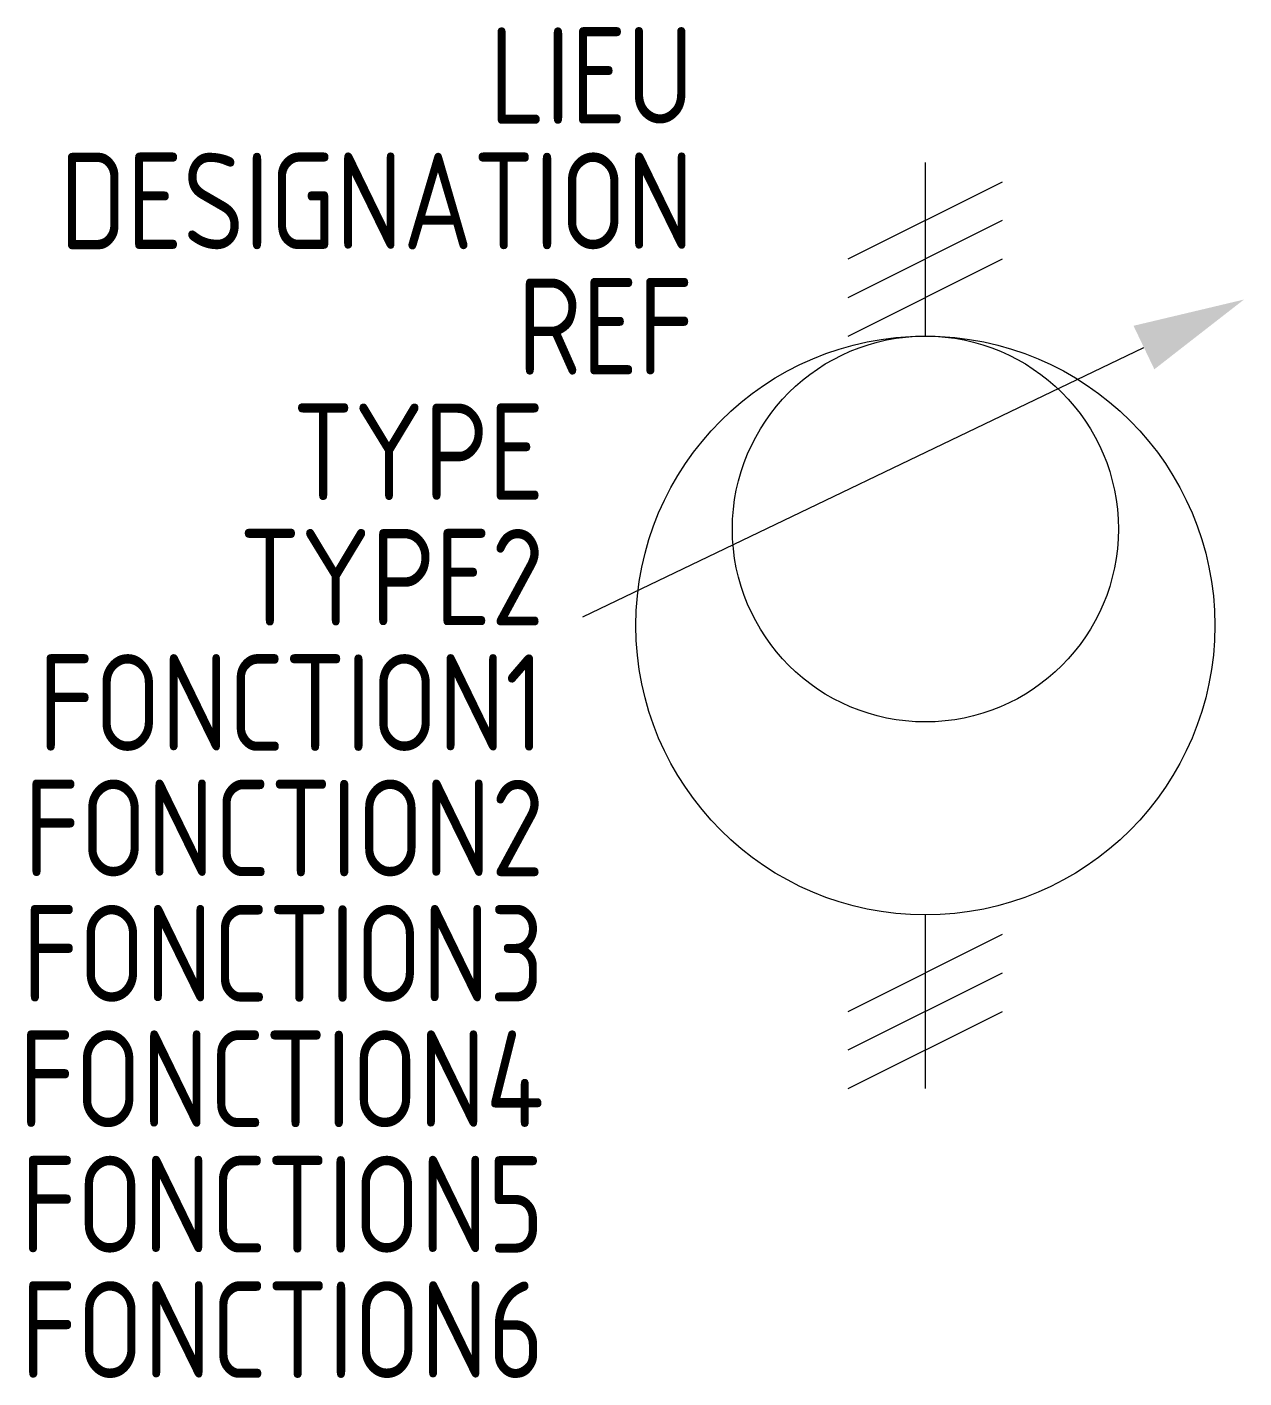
# Model space of a CAD drawing. Header units: millimetres. Extents: x -23.3 to 8.3, y -31.5 to 3.5.
import ezdxf
from ezdxf.enums import TextEntityAlignment as Align

# ---------------------------------------------------------------- set-up
doc = ezdxf.new("R2010")
doc.units = ezdxf.units.MM
for name, color, linetype in [('SYMB_FIL', 3, 'Continuous'), ('SYMB_FIL_FIN', 1, 'Continuous'), ('SYMB_TXT_NOM', 3, 'Continuous'), ('SYMBOLE', 3, 'Continuous')]:
    doc.layers.add(name, color=color, linetype=linetype)
doc.styles.add('NET2_5', font='isocp.shx', dxfattribs={"width": 0.9, "height": 2.5})

msp = doc.modelspace()

# ---------------------------------------------------------------- linework, layer by layer
at = {"layer": 'SYMB_FIL'}
msp.add_line((-8.875, -11.775), (5.662, -4.798), dxfattribs=at)
msp.add_solid([(5.932, -5.361), (5.392, -4.234), (8.254, -3.554)], dxfattribs=at)
at = {"layer": 'SYMB_FIL_FIN'}
for p, q in [((-2, -2.5), (2, -0.5)), ((-2, -3.5), (2, -1.5)), ((-2, -4.5), (2, -2.5)), ((-2, -22), (2, -20)), ((-2, -23), (2, -21)), ((-2, -24), (2, -22))]:
    msp.add_line(p, q, dxfattribs=at)
at = {"layer": 'SYMBOLE'}
for p, q in [((0, -4.5), (0, 0)), ((0, -24), (0, -19.5))]:
    msp.add_line(p, q, dxfattribs=at)
for centre, radius in [((0, -12), 7.5), ((0, -9.5), 5)]:
    msp.add_circle(centre, radius, dxfattribs=at)

# ---------------------------------------------------------------- texts
at = {"layer": 'SYMB_TXT_NOM', "style": 'NET2_5', "width": 0.9, "flags": 8}
for tag, text, p in [('LIEU', '', (-6, 2.25)), ('DESIGNATION', 'T?', (-6, -1)), ('REF', '', (-6, -4.25)), ('TYPE', '', (-9.875, -7.5)), ('TYPE2', '', (-9.875, -10.75)), ('FONCTION1', '', (-9.875, -14)), ('FONCTION2', '', (-9.875, -17.25)), ('FONCTION3', '', (-9.875, -20.5)), ('FONCTION4', '', (-9.875, -23.75)), ('FONCTION5', '', (-9.875, -27)), ('FONCTION6', '', (-9.875, -30.25))]:
    msp.add_attdef(tag, text=text, height=2.5, dxfattribs=at).set_placement(p, align=Align.MIDDLE_RIGHT)

doc.saveas('drawing.dxf')
